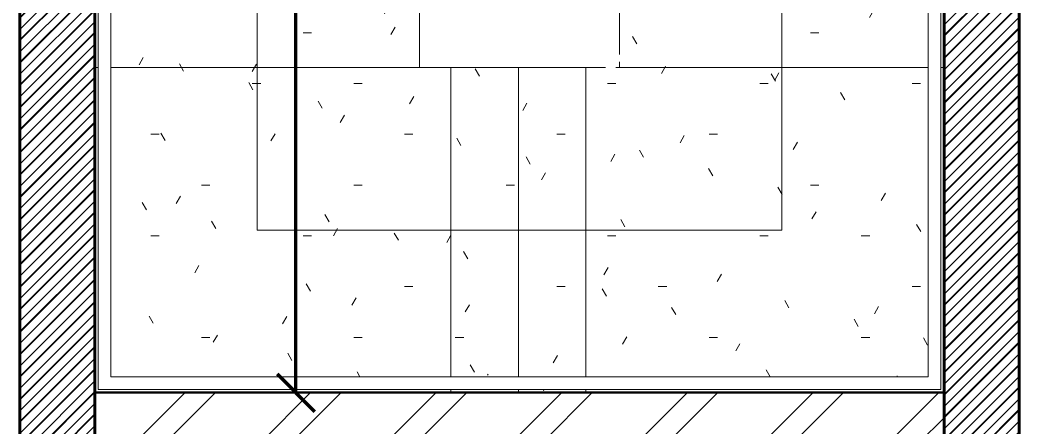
# Model space of a CAD drawing. Header units: millimetres. Extents: x -967280 to 3852, y 2833 to 1955156.
# Drawn here: x -944646 to -940646, y 629729 to 631357 of the extents above; entities that cross this region are included whole.
import ezdxf

# ---------------------------------------------------------------- set-up
doc = ezdxf.new("R2010")
doc.units = ezdxf.units.MM
doc.header["$LTSCALE"] = 1000
doc.header["$PDMODE"] = 35
doc.header["$PDSIZE"] = 25
doc.linetypes.add('HRZN_Line-Ptrn-Dash', pattern=[4, 2, -2])
doc.linetypes.add('HRZN_Line-Ptrn-Sold', pattern=[9144001.0, 9144000.0, -1])
for name, color, linetype, lineweight in [('A-COLS', 8, 'HRZN_Line-Ptrn-Sold', 18), ('A-DIM', 7, 'Continuous', 13), ('A-STAIR', 1, 'HRZN_Line-Ptrn-Sold', 13), ('A-TONE', 40, 'HRZN_Line-Ptrn-Sold', 35), ('A-WALL', 8, 'HRZN_Line-Ptrn-Sold', 50), ('S - column', 6, 'Continuous', 60), ('Up Arrows', 3, 'Continuous', 13)]:
    doc.layers.add(name, color=color, linetype=linetype, lineweight=lineweight)
doc.layers.add('ARCH', color=8, linetype='Continuous')
doc.layers.add('S - col hach', color=1, linetype='Continuous')
doc.styles.add('Calibri_1', font='calibri.ttf', dxfattribs={"height": 250})
doc.dimstyles.new('HRZN_Dimn-dflt', dxfattribs={"dimscale": 304.8, "dimtxt": 294.337106, "dimasz": 0.492126, "dimexe": 0, "dimexo": 0.0625, "dimgap": 0, "dimtad": 1, "dimdec": 0, "dimzin": 0, "dimdsep": 46, "dimtxsty": 'Calibri_1', "dimblk1": 'OBLIQUE', "dimblk2": 'OBLIQUE', "dimsah": 1, "dimcen": 0.09, "dimazin": 0, "dimtfac": 1, "dimtdec": 4, "dimtix": 1, "dimtmove": 0, "dimatfit": 3, "dimfxl": 0, "dimfxlon": 1, "dimtvp": 1, "dimtolj": 1, "dimtzin": 0, "dimarcsym": 2})
pattern_1 = [(0, (6650, -35800), (812.8, 203.2), [33.528, -576.072, 33.528, -576.072, -3251.2]), (0, (6650, -35800), (812.8, 203.2), [-1219.2, 33.528, -1185.672, 33.528, -576.072, -1422.4]), (0, (6650, -35800), (812.8, 203.2), [-3048, 33.528, -372.872, 33.528, -982.472]), (120, (6954.8, -35698.4), (-582.3764, 602.3054), [33.528, -576.072, 33.528, -576.072, -3251.2]), (120, (6954.8, -35698.4), (-582.3764, 602.3054), [-1219.2, 33.528, -1185.672, 33.528, -576.072, -1422.4]), (120, (6954.8, -35698.4), (-582.3764, 602.3054), [-3048, 33.528, -372.872, 33.528, -982.472]), (240, (7056.4, -35292), (-230.4236, -805.5054), [33.528, -576.072, 33.528, -576.072, -3251.2]), (240, (7056.4, -35292), (-230.4236, -805.5054), [-1219.2, 33.528, -1185.672, 33.528, -576.072, -1422.4]), (240, (7056.4, -35292), (-230.4236, -805.5054), [-3048, 33.528, -372.872, 33.528, -982.472])]
pattern_2 = [(225, (-217548.726, -1233776.03), (44.9012806, -44.9012806), [])]
pattern_3 = [(45, (-223648.726, -1233952.032), (-22.4506403, 22.4506403), [])]

# ---------------------------------------------------------------- blocks, each defined once
blk = doc.blocks.new('_Oblique')
at = {"color": 0, "linetype": 'ByBlock', "lineweight": -2}
blk.add_line((-0.5, -0.5), (0.5, 0.5), dxfattribs=at)
blk = doc.blocks.new('*D1941')
at = {"layer": 'A-DIM', "color": 0, "lineweight": -2, "transparency": 16777216}
blk.add_line((23304.9, -33250), (23304.9, -27500), dxfattribs=at)
at = {"layer": 'Defpoints', "color": 0, "lineweight": 106, "transparency": 16777216}
for p in [(22500, -27500), (23304.9, -27500), (22500, -33250)]:
    blk.add_point(p, dxfattribs=at)
at = {"layer": 'A-DIM', "color": 0, "lineweight": -2, "transparency": 16777216, "xscale": 150, "yscale": 150, "zscale": 150}
for p, rotation in [((23304.9, -27500), 90), ((23304.9, -33250), 270)]:
    blk.add_blockref('_Oblique', p, dxfattribs=dict(at, rotation=rotation))
at = {"layer": 'A-DIM', "color": 0, "transparency": 16777216, "insert": (23176.9, -30375), "char_height": 250, "attachment_point": 5, "rotation": 90, "style": 'Calibri_1'}
blk.add_mtext('\\A1;5750', dxfattribs=at)
blk = doc.blocks.new('A$Ca5ad4f3b')
at = {"layer": 'S - col hach'}
h = blk.add_hatch(dxfattribs=at)
h.set_pattern_fill('ANSI31', color=256, scale=10)
h.set_pattern_definition(pattern_3)
h.paths.add_polyline_path([(16400, -18100), (16100, -18100), (16100, -25300), (16400, -25300)])
h = blk.add_hatch(dxfattribs=at)
h.set_pattern_fill('ANSI31', color=256, scale=10)
h.set_pattern_definition(pattern_3)
h.paths.add_polyline_path([(20100, -18100), (19800, -18100), (19800, -25300), (20100, -25300)])
at = {"layer": 'S - column'}
for points in [[(16400, -18100), (16100, -18100), (16100, -25300), (16400, -25300)], [(20100, -18100), (19800, -18100), (19800, -25300), (20100, -25300)]]:
    blk.add_lwpolyline(points, close=True, dxfattribs=at)
blk = doc.blocks.new('A$C1e5dc022')
at = {"layer": 'A-COLS'}
h = blk.add_hatch(dxfattribs=at)
h.set_pattern_fill('ANSI31', color=4, scale=20, angle=180)
h.set_pattern_definition(pattern_2)
h.paths.add_polyline_path([(22500, -28980), (22200, -28980), (22200, -34500), (22500, -34500)])
h = blk.add_hatch(dxfattribs=at)
h.set_pattern_fill('ANSI31', color=4, scale=20, angle=180)
h.set_pattern_definition(pattern_2)
h.paths.add_polyline_path([(26200, -28980), (25900, -28980), (25900, -34500), (26200, -34500)])
at = {"layer": 'A-STAIR', "linetype": 'Continuous'}
h = blk.add_hatch(dxfattribs=at)
h.set_pattern_fill('FP_13', color=4, style=0, pattern_type=2)
h.set_pattern_definition(pattern_1)
h.paths.add_polyline_path([(22512.7, -31950), (22512.7, -31819.6), (22504.5, -31820.3), (22504.5, -31851.4), (22500, -31851.4), (22500, -31950)])
h.paths.add_polyline_path([(22595.7, -31950), (23800, -31950), (23800, -31680), (22563.5, -31680), (22563.5, -31767.1), (22568.5, -31775.6), (22570.1, -31779.5), (22571.2, -31787.9), (22568.4, -31800.3), (22566.9, -31804.2), (22563.5, -31809.9), (22563.5, -31950)])
h.paths.add_polyline_path([(22504.5, -31756.1), (22512.7, -31756.1), (22512.7, -31680), (22500, -31680), (22500, -31724.4), (22504.5, -31724.4), (22504.5, -31747.8)])
h = blk.add_hatch(dxfattribs=at)
h.set_pattern_fill('FP_15', color=4, style=0, pattern_type=2)
h.set_pattern_definition(pattern_1)
h.paths.add_polyline_path([(25836.5, -31950), (25836.5, -31680), (24671, -31680), (24600, -31713.1), (24600, -31893.2), (24602.2, -31896.9), (24616.1, -31898), (24617.8, -31900.7), (24618, -31906.9), (24618, -31916.9), (24608.8, -31918.7), (24608.8, -31921.1), (24611, -31922.2), (24618, -31921.9), (24616.6, -31925.3), (24613.5, -31926.9), (24604.7, -31926.9), (24604.7, -31945.5), (24636.5, -31945.5), (24636.5, -31950), (25831.9, -31950)])
h.paths.add_polyline_path([(25900, -31950), (25900, -31680), (25887.3, -31680), (25887.3, -31950)])
h = blk.add_hatch(dxfattribs=at)
h.set_pattern_fill('FP_13', color=4, style=0, pattern_type=2)
h.set_pattern_definition(pattern_1)
h.paths.add_polyline_path([(23478.3, -33250), (23925.5, -33250), (23925.5, -33237.3), (23055, -33237.3), (23054.6, -33240.9), (23049.6, -33241.9), (23048.6, -33242.5), (23047, -33241.9), (23046.4, -33242.8), (23044.3, -33241.9), (23044, -33242.9), (23042.7, -33242.9), (23035.2, -33242), (23033.9, -33242.3), (23032.7, -33242.1), (23031.1, -33241.9), (23030.5, -33242.4), (23025.4, -33240.9), (23023, -33240.9), (23023, -33237.3), (22512.7, -33236.4), (22512.7, -32829.9), (22509.1, -32829.4), (22508.1, -32824.4), (22507.5, -32823.5), (22508.1, -32821.8), (22507.2, -32821.2), (22508.1, -32819.2), (22507.1, -32818.8), (22507.1, -32817.5), (22508, -32810), (22507.7, -32808.7), (22507.9, -32807.5), (22508.1, -32805.9), (22507.6, -32805.4), (22509.1, -32800.2), (22509.1, -32797.9), (22512.7, -32797.9), (22512.7, -31950), (22500, -31950), (22500, -33250), (23184.1, -33250)])
h.paths.add_polyline_path([(23772.5, -33186.5), (23925.5, -33186.5), (23925.5, -31950), (22563.5, -31950), (22563.5, -32797.9), (22567.1, -32798.3), (22568, -32804.3), (22568, -32805.9), (22567.7, -32806.5), (22567.8, -32808.5), (22567.5, -32808.9), (22568.1, -32811.2), (22567.8, -32812), (22569.1, -32813.9), (22567.1, -32813.9), (22568.1, -32816.5), (22567.9, -32817.5), (22568.1, -32819.2), (22567.9, -32820.2), (22568, -32821.9), (22567.1, -32822.4), (22568.1, -32824.4), (22567.1, -32826.4), (22567.1, -32829.9), (22563.5, -32829.9), (22563.5, -33186.5), (23023, -33186.5), (23023.5, -33182.9), (23029.4, -33182), (23031, -33182), (23031.7, -33182.3), (23033.6, -33182.2), (23034.1, -33182.5), (23036.4, -33181.9), (23037.1, -33182.2), (23039, -33180.9), (23039, -33182.9), (23041.7, -33181.9), (23042.7, -33182.1), (23044.3, -33181.9), (23045.4, -33182.1), (23047, -33182), (23047.5, -33182.9), (23049.6, -33181.9), (23051.5, -33182.9), (23055, -33182.9), (23055, -33186.5), (23478.3, -33186.5)])
h = blk.add_hatch(dxfattribs=at)
h.set_pattern_fill('FP_15', color=4, style=0, pattern_type=2)
h.set_pattern_definition(pattern_1)
h.paths.add_polyline_path([(23925.5, -33250), (24001.5, -33250), (24001.5, -33245.5), (24033.3, -33245.5), (24033.3, -33237.3), (23925.5, -33237.3)])
h.paths.add_polyline_path([(24128.5, -33250), (24195.5, -33250), (24195.5, -33237.3), (24096.8, -33237.3), (24096.8, -33245.5), (24128.5, -33245.5)])
h.paths.add_polyline_path([(23993.2, -33186.5), (24044.2, -33186.5), (24052.7, -33181.5), (24056.6, -33179.9), (24066.7, -33179.1), (24077.4, -33181.6), (24081.3, -33183.1), (24087, -33186.5), (24195.5, -33186.5), (24195.5, -31950), (23925.5, -31950), (23925.5, -33186.5)])
h = blk.add_hatch(dxfattribs=at)
h.set_pattern_fill('FP_13', color=4, style=0, pattern_type=2)
h.set_pattern_definition(pattern_1)
h.paths.add_polyline_path([(24455.6, -33250), (24465.5, -33250), (24465.5, -33237.3), (24195.5, -33237.3), (24195.5, -33250), (24452.1, -33250)])
h.paths.add_polyline_path([(24465.5, -33186.5), (24465.5, -31950), (24195.5, -31950), (24195.5, -33186.5), (24455.6, -33186.5)])
h = blk.add_hatch(dxfattribs=at)
h.set_pattern_fill('FP_13', color=4, style=0, pattern_type=2)
h.set_pattern_definition(pattern_1)
h.paths.add_polyline_path([(25886.4, -33250), (25900, -33250), (25900, -31950), (25887.3, -31950), (25887.3, -32041.9), (25890.9, -32042.3), (25891.9, -32047.3), (25892.5, -32048.3), (25891.9, -32050), (25892.8, -32050.6), (25891.9, -32052.6), (25892.9, -32052.9), (25892.9, -32054.2), (25892, -32061.8), (25892.3, -32063.1), (25892.1, -32064.3), (25891.9, -32065.8), (25892.4, -32066.4), (25890.9, -32071.6), (25890.9, -32073.9), (25887.3, -32073.9), (25887.3, -33067.9), (25890.9, -33068.3), (25891.9, -33073.3), (25892.5, -33074.3), (25891.9, -33075.9), (25892.8, -33076.5), (25891.9, -33078.6), (25892.9, -33078.9), (25892.9, -33080.2), (25892, -33087.7), (25892.3, -33089), (25892.1, -33090.2), (25891.9, -33091.8), (25892.4, -33092.4), (25890.9, -33097.5), (25890.9, -33099.9), (25887.3, -33099.9), (25886.4, -33237.3), (25107, -33237.3), (25106.5, -33240.9), (25101.5, -33241.9), (25100.6, -33242.5), (25098.9, -33241.9), (25098.3, -33242.8), (25096.3, -33241.9), (25095.9, -33242.9), (25094.6, -33242.9), (25087.1, -33242), (25085.8, -33242.3), (25084.6, -33242.1), (25083, -33241.9), (25082.5, -33242.4), (25077.3, -33240.9), (25075, -33240.9), (25075, -33237.3), (24465.5, -33237.3), (24465.5, -33250), (25836.5, -33250)])
h.paths.add_polyline_path([(25836.5, -33186.5), (25836.5, -33099.9), (25832.9, -33099.4), (25831.9, -33093.3), (25832, -33091.9), (25831.9, -33090.6), (25832.2, -33089.3), (25831.9, -33088), (25831.9, -33086.5), (25832.2, -33085.8), (25831.9, -33083.9), (25832.9, -33083.9), (25831.9, -33081.2), (25832.1, -33080.2), (25831.9, -33078.6), (25831.9, -33077.4), (25832, -33075.9), (25831.9, -33074.7), (25830.9, -33074), (25832.9, -33071.4), (25832.9, -33067.9), (25836.5, -33067.9), (25836.5, -32073.9), (25832.9, -32073.5), (25831.9, -32067.3), (25832, -32065.9), (25831.9, -32064.7), (25832.2, -32063.3), (25831.9, -32062), (25831.9, -32060.6), (25832.2, -32059.8), (25831.9, -32057.9), (25832.9, -32057.9), (25831.9, -32055.2), (25832.1, -32054.2), (25831.9, -32052.6), (25831.9, -32051.4), (25832, -32049.9), (25831.9, -32048.7), (25830.9, -32048), (25832.9, -32045.4), (25832.9, -32041.9), (25836.5, -32041.9), (25836.5, -31950), (24586.3, -31950), (24583.9, -31954.8), (24579.9, -31958.6), (24574.6, -31960.9), (24568.5, -31961.6), (24561.9, -31960.5), (24555.3, -31957.7), (24543.9, -31950), (24465.5, -31950), (24465.5, -33186.5), (25075, -33186.5), (25075.4, -33182.9), (25081.4, -33182), (25083, -33182), (25083.6, -33182.3), (25085.6, -33182.2), (25086, -33182.5), (25088.3, -33181.9), (25089.1, -33182.2), (25091, -33180.9), (25091, -33182.9), (25093.6, -33181.9), (25094.6, -33182.1), (25096.3, -33181.9), (25097.3, -33182.1), (25099, -33182), (25099.5, -33182.9), (25101.5, -33181.9), (25103.5, -33182.9), (25107, -33182.9), (25107, -33186.5), (25831.9, -33186.5)])
at = {"layer": 'A-TONE', "linetype": 'Continuous', "lineweight": 13}
h = blk.add_hatch(dxfattribs=at)
h.set_pattern_fill('FP_1', color=4, style=0, pattern_type=2)
h.set_pattern_definition([(45, (6650, -35800), (-251.447, 251.447), []), (45, (6650, -35419), (-251.447, 251.447), [])])
h.paths.add_polyline_path([(22500, -33450), (25900, -33450), (25900, -33250), (22500, -33250), (22500, -33294.2)])
at = {"layer": 'A-COLS', "color": 4}
for points in [[(22500, -28980), (22200, -28980), (22200, -34500), (22500, -34500)], [(26200, -28980), (25900, -28980), (25900, -34500), (26200, -34500)]]:
    blk.add_lwpolyline(points, close=True, dxfattribs=at)
at = {"layer": 'A-STAIR', "color": 4, "linetype": 'Continuous'}
for p, q in [((22512.7, -32220), (22512.7, -28980)), ((22563.5, -32220), (22563.5, -28980)), ((25887.3, -31112.8), (25887.3, -31950)), ((25836.5, -31136.5), (25836.5, -31950)), ((25836.5, -31950), (25836.5, -33186.5)), ((25887.3, -31950), (25887.3, -33237.3)), ((22512.7, -33237.3), (22512.7, -32220)), ((22563.5, -33186.5), (22563.5, -32220)), ((23925.5, -33186.5), (22563.5, -33186.5)), ((24735.5, -33186.5), (23925.5, -33186.5)), ((25836.5, -33186.5), (24735.5, -33186.5)), ((23925.5, -33237.3), (22512.7, -33237.3)), ((24735.5, -33237.3), (23925.5, -33237.3)), ((25887.3, -33237.3), (24735.5, -33237.3))]:
    blk.add_line(p, q, dxfattribs=at)
at = {"layer": 'A-STAIR', "color": 4}
for p, q in [((23800, -31950), (23800, -31680)), ((24600, -31713.1), (24600, -31897.3)), ((22500, -31950), (22512.7, -31950)), ((22563.5, -31950), (23800, -31950)), ((23925.5, -31950), (23800, -31950)), ((23925.5, -33186.5), (23925.5, -31950)), ((24195.5, -31950), (23925.5, -31950)), ((24465.5, -31950), (24195.5, -31950)), ((24195.5, -33186.5), (24195.5, -31950)), ((24544.8, -31950), (24465.5, -31950)), ((24465.5, -33186.5), (24465.5, -31950)), ((24600, -31950), (24586.3, -31950)), ((24600, -31926.6), (24600, -31950)), ((25836.5, -31950), (24600, -31950)), ((25900, -31950), (25887.3, -31950)), ((23925.5, -33250), (23925.5, -33237.3)), ((24195.5, -33250), (24195.5, -33237.3)), ((24465.5, -33250), (24465.5, -33237.3))]:
    blk.add_line(p, q, dxfattribs=at)
at = {"layer": 'A-STAIR', "color": 4, "linetype": 'HRZN_Line-Ptrn-Dash'}
for p, q in [((22500, -31950), (22512.7, -31950)), ((22563.5, -31950), (23800, -31950)), ((23925.5, -33186.5), (23925.5, -31950)), ((24195.5, -33186.5), (24195.5, -31950)), ((24465.5, -33186.5), (24465.5, -31950)), ((25836.5, -31950), (24600, -31950)), ((25900, -31950), (25887.3, -31950)), ((23925.5, -33250), (23925.5, -33237.3)), ((24195.5, -33250), (24195.5, -33237.3)), ((24465.5, -33250), (24465.5, -33237.3))]:
    blk.add_line(p, q, dxfattribs=at)
at = {"layer": 'A-WALL', "color": 4}
for p, q in [((22200, -27700), (22200, -34500)), ((26200, -34500), (26200, -27700)), ((22500, -33250), (22500, -28980)), ((25900, -28980), (25900, -33250)), ((25900, -33250), (22500, -33250))]:
    blk.add_line(p, q, dxfattribs=at)
at = {"layer": 'A-WALL', "color": 4, "linetype": 'Continuous', "lineweight": 13}
for p, q in [((22500, -33250), (22500, -33450)), ((25900, -33450), (25900, -33250))]:
    blk.add_line(p, q, dxfattribs=at)
at = {"layer": 'Up Arrows', "color": 4}
for p, q in [((23150, -31950), (23150, -31680)), ((25250, -31710), (25250, -31950)), ((23150, -32600), (23150, -31950)), ((25250, -31950), (25250, -32600)), ((23925.5, -32600), (23150, -32600)), ((24195.5, -32600), (23925.5, -32600)), ((24465.5, -32600), (24195.5, -32600)), ((25250, -32600), (24465.5, -32600))]:
    blk.add_line(p, q, dxfattribs=at)
at = {"layer": 'A-DIM', "color": 4}
blk.add_blockref('A$Ca5ad4f3b', (6100, -9200), dxfattribs=at)
dim = blk.add_aligned_dim(p1=(22500, -33250), p2=(855724, 1292040.2), distance=-804.9, dimstyle='HRZN_Dimn-dflt', override={"dimpost": '<>'}, dxfattribs=at)
dim.commit()
dim.dimension.update_dxf_attribs({"geometry": '*D1941', "text_midpoint": (23176.9, -30375)})

msp = doc.modelspace()

# ---------------------------------------------------------------- block references
at = {"layer": 'ARCH', "lineweight": 106, "ltscale": 30}
msp.add_blockref('A$C1e5dc022', (-966846.1, 663116.2), dxfattribs=at)

doc.saveas('drawing.dxf')
